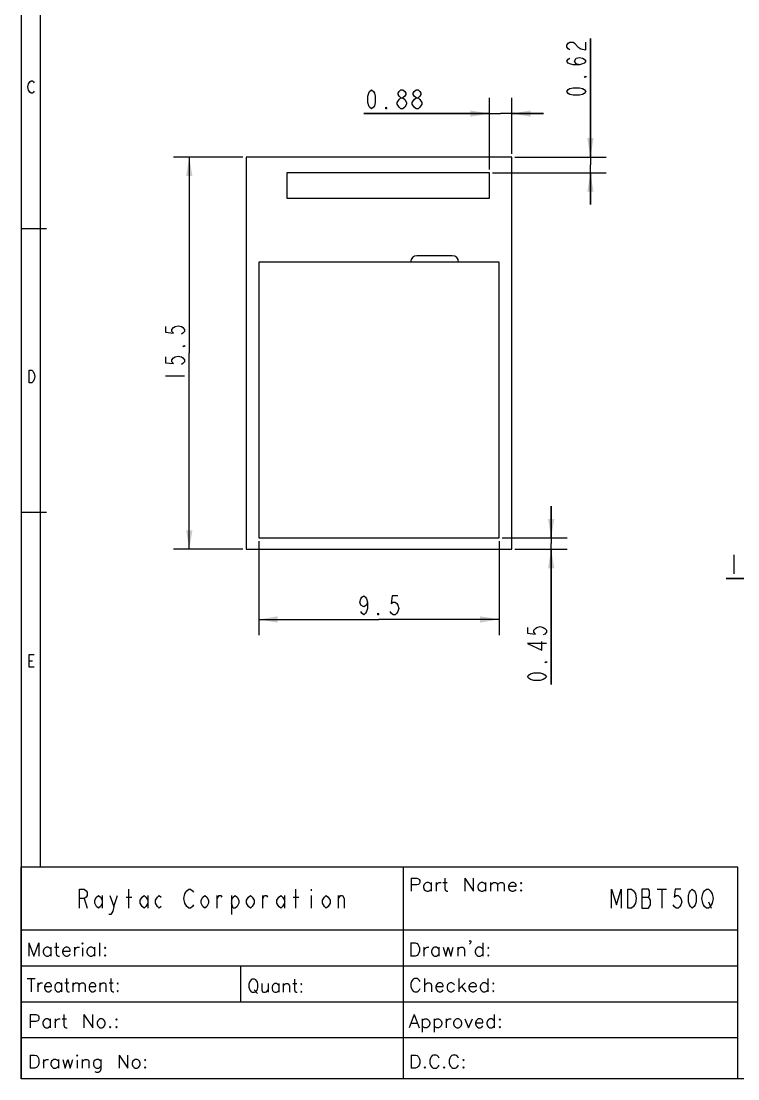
# Model space of a CAD drawing. Extents: x 0 to 189, y 4 to 276.
# Drawn here: x 0 to 113.3, y 3.7 to 170.9 of the extents above; entities that cross this region are included whole.
import ezdxf

# ---------------------------------------------------------------- set-up
doc = ezdxf.new("R2010")
doc.units = 0
doc.header["$LTSCALE"] = 19.36
doc.layers.get('0').update_dxf_attribs({"linetype": 'CONTINUOUS'})

# ---------------------------------------------------------------- blocks, each defined once
blk = doc.blocks.new('_ARROW_FILLED')
at = {"color": 0, "linetype": 'ByBlock'}
blk.add_solid([(0, 0), (-1, 0.167), (-1, -0.167)], dxfattribs=at)

msp = doc.modelspace()

# ---------------------------------------------------------------- linework, layer by layer
at = {"color": 0, "linetype": 'Continuous'}
for p, q in [((0, 275.55), (0, 3.65)), ((2.98, 272.57), (2.98, 37.14)), ((86.23, 167.09), (86.48, 167.39)), ((86.48, 167.39), (86.73, 167.54)), ((86.73, 167.54), (87.23, 167.54)), ((87.23, 167.54), (87.48, 167.39)), ((87.48, 167.39), (87.98, 166.79)), ((89.23, 166.34), (89.23, 167.54)), ((89.98, 149.37), (89.98, 168.14)), ((89.98, 168.14), (89.98, 148.14)), ((86.23, 166.79), (86.23, 167.09)), ((86.48, 166.49), (86.23, 166.79)), ((86.73, 166.34), (86.48, 166.49)), ((87.98, 166.79), (88.48, 166.49)), ((88.48, 166.49), (89.23, 166.34)), ((86.23, 164.54), (86.48, 164.84)), ((86.48, 164.24), (86.23, 164.54)), ((86.48, 164.84), (86.73, 164.99)), ((86.73, 164.09), (86.48, 164.24)), ((87.23, 163.94), (86.73, 164.09)), ((88.23, 163.94), (87.23, 163.94)), ((87.48, 164.54), (87.73, 164.99)), ((87.73, 164.09), (87.48, 164.54)), ((87.73, 164.99), (88.23, 165.14)), ((88.23, 163.94), (87.73, 164.09)), ((88.23, 165.14), (88.73, 164.99)), ((88.73, 164.09), (88.23, 163.94)), ((88.73, 164.99), (88.98, 164.84)), ((88.98, 164.24), (88.73, 164.09)), ((88.98, 164.84), (89.23, 164.54)), ((89.23, 164.54), (88.98, 164.24)), ((1.08, 160.46), (1.18, 160.96)), ((1.18, 160.96), (1.38, 161.29)), ((1.38, 161.29), (1.58, 161.45)), ((1.58, 161.45), (1.77, 161.45)), ((1.77, 161.45), (1.97, 161.29)), ((1.97, 161.29), (2.07, 161.12)), ((88.98, 161.99), (89.23, 162.14)), ((89.23, 161.99), (88.98, 161.99)), ((89.23, 162.14), (89.23, 161.99)), ((1.18, 159.97), (1.08, 160.46)), ((1.38, 159.64), (1.18, 159.97)), ((1.58, 159.47), (1.38, 159.64)), ((1.77, 159.47), (1.58, 159.47)), ((1.97, 159.64), (1.77, 159.47)), ((2.07, 159.8), (1.97, 159.64)), ((54.78, 159), (54.93, 159.5)), ((54.78, 158), (54.78, 159)), ((54.93, 159.5), (55.08, 159.75)), ((55.08, 159.75), (55.38, 160)), ((55.38, 160), (55.68, 159.75)), ((55.68, 159.75), (55.83, 159.5)), ((55.83, 159.5), (55.98, 159)), ((55.98, 159), (55.98, 158)), ((59.58, 159.5), (59.73, 159.75)), ((59.58, 159.25), (59.58, 159.5)), ((59.73, 159), (59.58, 159.25)), ((59.73, 159.75), (60.03, 160)), ((60.03, 158.75), (59.73, 159)), ((60.03, 160), (60.33, 160)), ((60.33, 160), (60.63, 159.75)), ((60.63, 159), (60.33, 158.75)), ((60.63, 159.75), (60.78, 159.5)), ((60.78, 159.25), (60.63, 159)), ((60.78, 159.5), (60.78, 159.25)), ((61.98, 159.5), (62.13, 159.75)), ((61.98, 159.25), (61.98, 159.5)), ((62.13, 159), (61.98, 159.25)), ((62.13, 159.75), (62.43, 160)), ((62.43, 158.75), (62.13, 159)), ((62.43, 160), (62.73, 160)), ((62.73, 160), (63.03, 159.75)), ((63.03, 159), (62.73, 158.75)), ((63.03, 159.75), (63.18, 159.5)), ((63.18, 159.25), (63.03, 159)), ((63.18, 159.5), (63.18, 159.25)), ((86.23, 159.74), (86.48, 160.04)), ((86.48, 159.44), (86.23, 159.74)), ((86.48, 160.04), (86.73, 160.19)), ((86.73, 159.29), (86.48, 159.44)), ((86.73, 160.19), (87.23, 160.34)), ((87.23, 159.14), (86.73, 159.29)), ((87.23, 160.34), (88.23, 160.34)), ((88.23, 159.14), (87.23, 159.14)), ((88.23, 160.34), (88.73, 160.19)), ((88.73, 159.29), (88.23, 159.14)), ((88.73, 160.19), (88.98, 160.04)), ((88.98, 159.44), (88.73, 159.29)), ((88.98, 160.04), (89.23, 159.74)), ((89.23, 159.74), (88.98, 159.44)), ((54.93, 157.5), (54.78, 158)), ((55.08, 157.25), (54.93, 157.5)), ((55.38, 157), (55.08, 157.25)), ((55.68, 157.25), (55.38, 157)), ((55.83, 157.5), (55.68, 157.25)), ((55.98, 158), (55.83, 157.5)), ((57.63, 157), (57.63, 157.25)), ((57.63, 157.25), (57.78, 157)), ((59.43, 158), (59.73, 158.5)), ((59.43, 157.75), (59.43, 158)), ((59.73, 157.25), (59.43, 157.75)), ((59.73, 158.5), (60.03, 158.75)), ((60.03, 157), (59.73, 157.25)), ((60.03, 158.75), (60.33, 158.75)), ((60.33, 158.75), (60.63, 158.5)), ((60.63, 157.25), (60.33, 157)), ((60.63, 158.5), (60.93, 158)), ((60.93, 157.75), (60.63, 157.25)), ((60.93, 158), (60.93, 157.75)), ((61.83, 158), (62.13, 158.5)), ((61.83, 157.75), (61.83, 158)), ((62.13, 157.25), (61.83, 157.75)), ((62.13, 158.5), (62.43, 158.75)), ((62.43, 157), (62.13, 157.25)), ((62.43, 158.75), (62.73, 158.75)), ((62.73, 158.75), (63.03, 158.5)), ((63.03, 157.25), (62.73, 157)), ((63.03, 158.5), (63.33, 158)), ((63.33, 157.75), (63.03, 157.25)), ((63.33, 158), (63.33, 157.75)), ((74.02, 147.4), (74.02, 158.75)), ((77.55, 149.87), (77.55, 158.75)), ((74.02, 156.25), (54.18, 156.25)), ((54.18, 156.25), (75.78, 156.25)), ((57.78, 157), (57.63, 157)), ((60.33, 157), (60.03, 157)), ((62.73, 157), (62.43, 157)), ((82.55, 156.25), (75.78, 156.25)), ((77.55, 156.25), (82.55, 156.25)), ((35.05, 149.37), (24.07, 149.37)), ((26.57, 149.37), (26.57, 118.37)), ((35.55, 149.37), (35.55, 87.37)), ((77.55, 149.37), (35.55, 149.37)), ((77.55, 87.37), (77.55, 149.37)), ((78.05, 149.37), (92.48, 149.37)), ((89.98, 141.9), (89.98, 148.14)), ((42.02, 146.9), (42.02, 142.9)), ((74.02, 146.9), (42.02, 146.9)), ((74.02, 142.9), (74.02, 146.9)), ((74.52, 146.9), (92.48, 146.9)), ((89.98, 146.9), (89.98, 141.9)), ((42.02, 142.9), (74.02, 142.9)), ((3.98, 138.01), (0, 138.01)), ((68.15, 133.77), (62.55, 133.77)), ((37.55, 132.77), (37.55, 89.17)), ((75.55, 132.77), (37.55, 132.77)), ((75.55, 89.17), (75.55, 132.77)), ((22.82, 122.57), (22.82, 121.67)), ((23.82, 122.12), (24.07, 122.42)), ((23.82, 121.82), (23.82, 122.12)), ((24.07, 122.42), (24.32, 122.57)), ((24.32, 122.57), (24.82, 122.72)), ((24.82, 122.72), (25.32, 122.57)), ((25.32, 122.57), (25.57, 122.42)), ((25.57, 122.42), (25.82, 122.12)), ((25.82, 122.12), (25.82, 121.82)), ((22.82, 121.67), (24.07, 121.52)), ((24.07, 121.52), (23.82, 121.82)), ((25.57, 121.52), (25.32, 121.37)), ((25.82, 121.82), (25.57, 121.52)), ((25.57, 119.42), (25.82, 119.57)), ((25.82, 119.42), (25.57, 119.42)), ((25.82, 119.57), (25.82, 119.42)), ((22.82, 117.77), (22.82, 116.87)), ((23.82, 117.32), (24.07, 117.62)), ((23.82, 117.02), (23.82, 117.32)), ((24.07, 117.62), (24.32, 117.77)), ((24.32, 117.77), (24.82, 117.92)), ((24.82, 117.92), (25.32, 117.77)), ((25.32, 117.77), (25.57, 117.62)), ((25.57, 117.62), (25.82, 117.32)), ((25.82, 117.32), (25.82, 117.02)), ((26.57, 87.37), (26.57, 118.37)), ((1.28, 113.7), (1.28, 115.68)), ((1.28, 115.68), (1.67, 115.68)), ((1.67, 115.68), (1.87, 115.51)), ((1.87, 115.51), (2.07, 115.18)), ((22.82, 116.87), (24.07, 116.72)), ((24.07, 116.72), (23.82, 117.02)), ((25.57, 116.72), (25.32, 116.57)), ((25.82, 117.02), (25.57, 116.72)), ((1.87, 113.86), (1.67, 113.7)), ((2.07, 114.19), (1.87, 113.86)), ((2.07, 115.18), (2.17, 114.69)), ((2.17, 114.69), (2.07, 114.19)), ((22.82, 114.77), (25.82, 114.77)), ((1.67, 113.7), (1.28, 113.7)), ((83.78, 89.17), (83.78, 94.17)), ((83.78, 94.17), (83.78, 88.27)), ((3.98, 93.16), (0, 93.16)), ((37.55, 89.17), (75.55, 89.17)), ((37.55, 88.67), (37.55, 73.78)), ((75.55, 88.67), (75.55, 73.78)), ((76.05, 89.17), (86.28, 89.17)), ((35.05, 87.37), (24.07, 87.37)), ((35.55, 87.37), (77.55, 87.37)), ((78.05, 87.37), (86.28, 87.37)), ((83.78, 66.02), (83.78, 88.27)), ((83.78, 87.37), (83.78, 66.02)), ((112.66, 86.51), (112.66, 83.51)), ((126.11, 82.76), (111.46, 82.76)), ((111.46, 82.76), (128.51, 82.76)), ((53.55, 79.03), (53.7, 79.53)), ((53.7, 78.53), (53.55, 79.03)), ((53.7, 79.53), (53.85, 79.78)), ((53.85, 79.78), (54.15, 80.03)), ((54.15, 80.03), (54.45, 79.78)), ((54.45, 79.78), (54.6, 79.53)), ((54.6, 79.53), (54.75, 79.03)), ((54.75, 79.03), (54.6, 78.53)), ((54.75, 79.03), (54.75, 78.03)), ((58.65, 80.03), (58.5, 78.78)), ((58.5, 78.78), (58.8, 79.03)), ((59.55, 80.03), (58.65, 80.03)), ((58.8, 79.03), (59.1, 79.03)), ((59.1, 79.03), (59.4, 78.78)), ((59.4, 78.78), (59.55, 78.53)), ((54.15, 78.28), (53.7, 78.53)), ((53.85, 77.28), (53.7, 77.53)), ((54.15, 77.03), (53.85, 77.28)), ((54.6, 78.53), (54.15, 78.28)), ((54.45, 77.28), (54.15, 77.03)), ((54.6, 77.53), (54.45, 77.28)), ((54.75, 78.03), (54.6, 77.53)), ((56.4, 77.03), (56.4, 77.28)), ((56.4, 77.28), (56.55, 77.03)), ((56.55, 77.03), (56.4, 77.03)), ((58.5, 77.28), (58.35, 77.53)), ((58.8, 77.03), (58.5, 77.28)), ((59.1, 77.03), (58.8, 77.03)), ((59.4, 77.28), (59.1, 77.03)), ((59.55, 77.53), (59.4, 77.28)), ((59.55, 78.53), (59.7, 78.03)), ((59.7, 78.03), (59.55, 77.53)), ((37.55, 76.28), (56.55, 76.28)), ((75.55, 76.28), (56.55, 76.28)), ((80.03, 75.02), (80.03, 74.12)), ((80.03, 74.12), (81.28, 73.97)), ((81.03, 74.57), (81.28, 74.87)), ((81.03, 74.27), (81.03, 74.57)), ((81.28, 73.97), (81.03, 74.27)), ((81.28, 74.87), (81.53, 75.02)), ((81.53, 75.02), (82.03, 75.17)), ((82.03, 75.17), (82.53, 75.02)), ((82.53, 75.02), (82.78, 74.87)), ((82.78, 73.97), (82.53, 73.82)), ((82.78, 74.87), (83.03, 74.57)), ((83.03, 74.27), (82.78, 73.97)), ((83.03, 74.57), (83.03, 74.27)), ((83.03, 72.47), (80.03, 72.47)), ((80.03, 72.47), (82.28, 71.42)), ((82.28, 71.42), (82.28, 72.77)), ((1.28, 68.75), (1.28, 70.73)), ((1.28, 70.73), (2.07, 70.73)), ((1.28, 69.74), (1.77, 69.74)), ((2.07, 68.75), (1.28, 68.75)), ((82.78, 69.47), (83.03, 69.62)), ((83.03, 69.47), (82.78, 69.47)), ((83.03, 69.62), (83.03, 69.47)), ((80.03, 67.22), (80.28, 67.52)), ((80.28, 66.92), (80.03, 67.22)), ((80.28, 67.52), (80.53, 67.67)), ((80.53, 66.77), (80.28, 66.92)), ((80.53, 67.67), (81.03, 67.82)), ((81.03, 67.82), (82.03, 67.82)), ((82.03, 67.82), (82.53, 67.67)), ((82.53, 67.67), (82.78, 67.52)), ((82.78, 66.92), (82.53, 66.77)), ((82.78, 67.52), (83.03, 67.22)), ((83.03, 67.22), (82.78, 66.92)), ((81.03, 66.62), (80.53, 66.77)), ((82.03, 66.62), (81.03, 66.62)), ((82.53, 66.77), (82.03, 66.62)), ((113.28, 37.13), (0, 37.13)), ((0, 3.65), (0, 37.13)), ((60.46, 3.65), (60.46, 37.13)), ((113.28, 3.65), (113.28, 37.13)), ((61.63, 35.39), (62.52, 35.39)), ((61.63, 35.39), (61.63, 33.31)), ((62.52, 35.39), (62.82, 35.29)), ((62.82, 35.29), (62.92, 35.19)), ((62.92, 35.19), (63.02, 34.99)), ((66.97, 35.39), (66.97, 33.71)), ((70.13, 35.39), (71.51, 33.31)), ((70.13, 35.39), (70.13, 33.31)), ((71.51, 33.31), (71.51, 35.39)), ((9.23, 30.65), (9.23, 33.65)), ((9.23, 33.65), (9.98, 33.65)), ((9.98, 33.65), (10.28, 33.4)), ((17.03, 30.65), (17.03, 33.65)), ((26.18, 33.4), (26.48, 33.65)), ((26.48, 33.65), (26.78, 33.65)), ((26.78, 33.65), (27.08, 33.4)), ((43.43, 30.65), (43.43, 33.65)), ((45.83, 33.65), (45.83, 33.4)), ((62.52, 34.3), (61.63, 34.3)), ((62.82, 34.4), (62.52, 34.3)), ((62.92, 34.5), (62.82, 34.4)), ((63.02, 34.69), (62.92, 34.5)), ((63.02, 34.99), (63.02, 34.69)), ((63.71, 34.4), (63.61, 34.1)), ((63.61, 34.1), (63.61, 33.9)), ((63.61, 33.9), (63.71, 33.61)), ((63.91, 34.6), (63.71, 34.4)), ((63.71, 33.61), (63.91, 33.41)), ((64.1, 34.69), (63.91, 34.6)), ((64.4, 34.69), (64.1, 34.69)), ((64.6, 34.6), (64.4, 34.69)), ((64.8, 34.4), (64.6, 34.6)), ((64.6, 33.41), (64.8, 33.61)), ((64.8, 34.69), (64.8, 33.31)), ((65.59, 34.69), (65.59, 33.31)), ((65.59, 34.1), (65.68, 34.4)), ((65.68, 34.4), (65.88, 34.6)), ((65.88, 34.6), (66.08, 34.69)), ((66.08, 34.69), (66.37, 34.69)), ((66.67, 34.69), (67.36, 34.69)), ((66.97, 33.71), (67.07, 33.41)), ((72.31, 34.4), (72.21, 34.1)), ((72.21, 34.1), (72.21, 33.9)), ((72.21, 33.9), (72.31, 33.61)), ((72.5, 34.6), (72.31, 34.4)), ((72.31, 33.61), (72.5, 33.41)), ((72.7, 34.69), (72.5, 34.6)), ((73, 34.69), (72.7, 34.69)), ((73.2, 34.6), (73, 34.69)), ((73.39, 34.4), (73.2, 34.6)), ((73.2, 33.41), (73.39, 33.61)), ((73.39, 34.69), (73.39, 33.31)), ((74.18, 34.69), (74.18, 33.31)), ((74.18, 34.3), (74.48, 34.6)), ((74.48, 34.6), (74.68, 34.69)), ((74.68, 34.69), (74.97, 34.69)), ((74.97, 34.69), (75.17, 34.6)), ((75.17, 34.6), (75.27, 34.3)), ((75.27, 34.3), (75.57, 34.6)), ((75.27, 34.3), (75.27, 33.31)), ((75.57, 34.6), (75.76, 34.69)), ((75.76, 34.69), (76.06, 34.69)), ((76.06, 34.69), (76.26, 34.6)), ((76.26, 34.6), (76.36, 34.3)), ((76.36, 34.3), (76.36, 33.31)), ((77.15, 34.4), (77.05, 34.1)), ((77.05, 34.1), (78.23, 34.1)), ((77.05, 34.1), (77.05, 33.9)), ((77.05, 33.9), (77.15, 33.61)), ((77.35, 34.6), (77.15, 34.4)), ((77.15, 33.61), (77.35, 33.41)), ((77.54, 34.69), (77.35, 34.6)), ((77.84, 34.69), (77.54, 34.69)), ((78.04, 34.6), (77.84, 34.69)), ((78.14, 34.5), (78.04, 34.6)), ((78.04, 33.41), (78.23, 33.61)), ((78.23, 34.3), (78.14, 34.5)), ((78.23, 34.1), (78.23, 34.3)), ((79.02, 34.69), (78.93, 34.6)), ((78.93, 34.6), (79.02, 34.5)), ((79.02, 33.51), (78.93, 33.41)), ((79.12, 34.6), (79.02, 34.69)), ((79.02, 34.5), (79.12, 34.6)), ((79.12, 33.41), (79.02, 33.51)), ((93.33, 30.65), (93.33, 33.65)), ((93.33, 33.65), (94.08, 31.15)), ((94.08, 31.15), (94.83, 33.65)), ((94.83, 33.65), (94.83, 30.65)), ((95.88, 33.65), (96.48, 33.65)), ((95.88, 30.65), (95.88, 33.65)), ((96.48, 33.65), (96.78, 33.4)), ((98.13, 33.65), (98.13, 30.65)), ((99.18, 33.65), (98.13, 33.65)), ((99.33, 33.4), (99.18, 33.65)), ((100.53, 33.65), (102.03, 33.65)), ((101.28, 33.65), (101.28, 30.65)), ((103.38, 33.65), (103.23, 32.4)), ((104.28, 33.65), (103.38, 33.65)), ((105.78, 33.4), (106.08, 33.65)), ((106.08, 33.65), (106.38, 33.4)), ((108.03, 33.4), (108.33, 33.65)), ((108.33, 33.65), (108.63, 33.65)), ((108.63, 33.65), (108.93, 33.4)), ((9.98, 32.15), (9.23, 32.15)), ((10.28, 32.4), (9.98, 32.15)), ((9.98, 32.15), (10.43, 30.65)), ((10.28, 33.4), (10.43, 33.15)), ((10.43, 32.65), (10.28, 32.4)), ((10.43, 33.15), (10.43, 32.65)), ((11.63, 31.9), (11.93, 32.4)), ((11.63, 31.4), (11.63, 31.9)), ((11.93, 32.4), (12.23, 32.65)), ((12.23, 32.65), (12.53, 32.4)), ((12.53, 32.4), (12.83, 31.9)), ((12.83, 32.65), (12.83, 30.65)), ((14.03, 32.65), (14.63, 30.9)), ((14.63, 30.9), (15.23, 32.65)), ((16.58, 32.4), (17.48, 32.4)), ((18.83, 31.9), (19.13, 32.4)), ((18.83, 31.4), (18.83, 31.9)), ((19.13, 32.4), (19.43, 32.65)), ((19.43, 32.65), (19.73, 32.4)), ((19.73, 32.4), (20.03, 31.9)), ((20.03, 32.65), (20.03, 30.65)), ((21.23, 31.9), (21.53, 32.4)), ((21.23, 31.4), (21.23, 31.9)), ((21.53, 32.4), (21.83, 32.65)), ((21.83, 32.65), (22.13, 32.4)), ((25.73, 32.15), (25.88, 32.9)), ((25.88, 31.4), (25.73, 32.15)), ((25.88, 32.9), (26.03, 33.15)), ((26.03, 33.15), (26.18, 33.4)), ((27.08, 33.4), (27.23, 33.15)), ((28.43, 31.9), (28.73, 32.4)), ((28.43, 31.4), (28.43, 31.9)), ((28.73, 32.4), (29.03, 32.65)), ((29.03, 32.65), (29.33, 32.4)), ((29.33, 32.4), (29.63, 31.9)), ((29.63, 31.9), (29.63, 31.4)), ((30.98, 30.65), (30.98, 32.65)), ((30.98, 32.15), (31.28, 32.65)), ((31.28, 32.65), (31.58, 32.65)), ((31.58, 32.65), (31.73, 32.4)), ((33.23, 32.65), (33.23, 29.65)), ((33.23, 31.9), (33.53, 32.4)), ((33.53, 32.4), (33.83, 32.65)), ((33.83, 32.65), (34.13, 32.4)), ((34.13, 32.4), (34.43, 31.9)), ((34.43, 31.9), (34.43, 31.4)), ((35.63, 31.9), (35.93, 32.4)), ((35.63, 31.4), (35.63, 31.9)), ((35.93, 32.4), (36.23, 32.65)), ((36.23, 32.65), (36.53, 32.4)), ((36.53, 32.4), (36.83, 31.9)), ((36.83, 31.9), (36.83, 31.4)), ((38.18, 30.65), (38.18, 32.65)), ((38.18, 32.15), (38.48, 32.65)), ((38.48, 32.65), (38.78, 32.65)), ((38.78, 32.65), (38.93, 32.4)), ((40.43, 31.9), (40.73, 32.4)), ((40.43, 31.4), (40.43, 31.9)), ((40.73, 32.4), (41.03, 32.65)), ((41.03, 32.65), (41.33, 32.4)), ((41.33, 32.4), (41.63, 31.9)), ((41.63, 32.65), (41.63, 30.65)), ((42.98, 32.4), (43.88, 32.4)), ((45.83, 32.65), (45.83, 30.65)), ((47.63, 31.9), (47.93, 32.4)), ((47.63, 31.4), (47.63, 31.9)), ((47.93, 32.4), (48.23, 32.65)), ((48.23, 32.65), (48.53, 32.4)), ((48.53, 32.4), (48.83, 31.9)), ((48.83, 31.9), (48.83, 31.4)), ((50.18, 30.65), (50.18, 32.65)), ((50.18, 32.15), (50.48, 32.65)), ((50.48, 32.65), (50.78, 32.65)), ((50.78, 32.65), (51.08, 32.15)), ((51.08, 32.15), (51.08, 30.65)), ((63.91, 33.41), (64.1, 33.31)), ((64.1, 33.31), (64.4, 33.31)), ((64.4, 33.31), (64.6, 33.41)), ((67.07, 33.41), (67.27, 33.31)), ((67.27, 33.31), (67.46, 33.31)), ((72.5, 33.41), (72.7, 33.31)), ((72.7, 33.31), (73, 33.31)), ((73, 33.31), (73.2, 33.41)), ((77.35, 33.41), (77.54, 33.31)), ((77.54, 33.31), (77.84, 33.31)), ((77.84, 33.31), (78.04, 33.41)), ((78.93, 33.41), (79.02, 33.31)), ((79.02, 33.31), (79.12, 33.41)), ((96.78, 33.4), (96.93, 33.15)), ((96.93, 33.15), (97.08, 32.9)), ((97.08, 32.9), (97.23, 32.15)), ((97.23, 32.15), (97.08, 31.4)), ((98.13, 32.4), (99.18, 32.4)), ((99.18, 32.4), (99.33, 32.65)), ((99.33, 32.15), (99.18, 32.4)), ((99.33, 32.65), (99.33, 33.4)), ((99.48, 31.9), (99.33, 32.15)), ((99.48, 31.15), (99.48, 31.9)), ((103.23, 32.4), (103.53, 32.65)), ((103.53, 32.65), (103.83, 32.65)), ((103.83, 32.65), (104.13, 32.4)), ((104.13, 32.4), (104.28, 32.15)), ((104.28, 32.15), (104.43, 31.65)), ((105.48, 32.65), (105.63, 33.15)), ((105.48, 31.65), (105.48, 32.65)), ((105.63, 33.15), (105.78, 33.4)), ((106.38, 33.4), (106.53, 33.15)), ((106.53, 33.15), (106.68, 32.65)), ((106.68, 32.65), (106.68, 31.65)), ((107.58, 32.15), (107.73, 32.9)), ((107.73, 31.4), (107.58, 32.15)), ((107.73, 32.9), (107.88, 33.15)), ((107.88, 33.15), (108.03, 33.4)), ((108.93, 33.4), (109.08, 33.15)), ((109.08, 33.15), (109.23, 32.9)), ((109.23, 32.9), (109.38, 32.15)), ((109.38, 32.15), (109.23, 31.4)), ((11.93, 30.9), (11.63, 31.4)), ((12.23, 30.65), (11.93, 30.9)), ((12.53, 30.9), (12.23, 30.65)), ((12.83, 31.4), (12.53, 30.9)), ((14.48, 30.15), (14.18, 29.65)), ((14.63, 30.9), (14.48, 30.15)), ((19.13, 30.9), (18.83, 31.4)), ((19.43, 30.65), (19.13, 30.9)), ((19.73, 30.9), (19.43, 30.65)), ((20.03, 31.4), (19.73, 30.9)), ((21.53, 30.9), (21.23, 31.4)), ((21.83, 30.65), (21.53, 30.9)), ((22.13, 30.9), (21.83, 30.65)), ((26.03, 31.15), (25.88, 31.4)), ((26.18, 30.9), (26.03, 31.15)), ((26.48, 30.65), (26.18, 30.9)), ((26.78, 30.65), (26.48, 30.65)), ((27.08, 30.9), (26.78, 30.65)), ((27.23, 31.15), (27.08, 30.9)), ((28.73, 30.9), (28.43, 31.4)), ((29.03, 30.65), (28.73, 30.9)), ((29.33, 30.9), (29.03, 30.65)), ((29.63, 31.4), (29.33, 30.9)), ((33.53, 30.65), (33.23, 31.4)), ((33.83, 30.65), (33.53, 30.65)), ((34.13, 30.9), (33.83, 30.65)), ((34.43, 31.4), (34.13, 30.9)), ((35.93, 30.9), (35.63, 31.4)), ((36.23, 30.65), (35.93, 30.9)), ((36.53, 30.9), (36.23, 30.65)), ((36.83, 31.4), (36.53, 30.9)), ((40.73, 30.9), (40.43, 31.4)), ((41.03, 30.65), (40.73, 30.9)), ((41.33, 30.9), (41.03, 30.65)), ((41.63, 31.4), (41.33, 30.9)), ((47.93, 30.9), (47.63, 31.4)), ((48.23, 30.65), (47.93, 30.9)), ((48.53, 30.9), (48.23, 30.65)), ((48.83, 31.4), (48.53, 30.9)), ((96.48, 30.65), (95.88, 30.65)), ((96.78, 30.9), (96.48, 30.65)), ((96.93, 31.15), (96.78, 30.9)), ((97.08, 31.4), (96.93, 31.15)), ((98.13, 30.65), (99.18, 30.65)), ((99.18, 30.65), (99.33, 30.9)), ((99.33, 30.9), (99.48, 31.15)), ((103.23, 30.9), (103.08, 31.15)), ((103.53, 30.65), (103.23, 30.9)), ((103.83, 30.65), (103.53, 30.65)), ((104.13, 30.9), (103.83, 30.65)), ((104.28, 31.15), (104.13, 30.9)), ((104.43, 31.65), (104.28, 31.15)), ((105.63, 31.15), (105.48, 31.65)), ((105.78, 30.9), (105.63, 31.15)), ((106.08, 30.65), (105.78, 30.9)), ((106.38, 30.9), (106.08, 30.65)), ((106.53, 31.15), (106.38, 30.9)), ((106.68, 31.65), (106.53, 31.15)), ((107.88, 31.15), (107.73, 31.4)), ((108.03, 30.9), (107.88, 31.15)), ((108.33, 30.65), (108.03, 30.9)), ((108.63, 30.65), (108.33, 30.65)), ((108.63, 31.65), (109.08, 30.65)), ((108.93, 30.9), (108.63, 30.65)), ((109.08, 31.15), (108.93, 30.9)), ((109.23, 31.4), (109.08, 31.15)), ((14.18, 29.65), (13.88, 29.65)), ((113.28, 27.16), (0, 27.16)), ((1.21, 25.15), (2, 23.07)), ((1.21, 25.15), (1.21, 23.07)), ((2, 23.07), (2.79, 25.15)), ((2.79, 25.15), (2.79, 23.07)), ((5.56, 25.15), (5.56, 23.46)), ((9.71, 25.15), (9.61, 25.05)), ((9.81, 25.05), (9.71, 25.15)), ((12.38, 25.15), (12.38, 23.07)), ((61.58, 25.14), (62.28, 25.14)), ((61.58, 25.14), (61.58, 23.07)), ((62.28, 25.14), (62.57, 25.04)), ((70.87, 25.44), (70.97, 25.54)), ((70.97, 25.34), (70.87, 25.44)), ((70.97, 25.54), (71.07, 25.44)), ((71.07, 25.44), (70.97, 25.34)), ((71.07, 25.24), (70.97, 25.04)), ((71.07, 25.44), (71.07, 25.24)), ((72.95, 25.14), (72.95, 23.07)), ((3.59, 24.15), (3.48, 23.86)), ((3.48, 23.86), (3.48, 23.66)), ((3.48, 23.66), (3.59, 23.37)), ((3.78, 24.35), (3.59, 24.15)), ((3.98, 24.46), (3.78, 24.35)), ((4.28, 24.46), (3.98, 24.46)), ((4.47, 24.35), (4.28, 24.46)), ((4.67, 24.15), (4.47, 24.35)), ((4.67, 24.46), (4.67, 23.07)), ((5.26, 24.46), (5.96, 24.46)), ((5.56, 23.46), (5.66, 23.17)), ((6.65, 24.15), (6.55, 23.86)), ((6.55, 23.86), (7.73, 23.86)), ((6.55, 23.86), (6.55, 23.66)), ((6.55, 23.66), (6.65, 23.37)), ((6.84, 24.35), (6.65, 24.15)), ((7.04, 24.46), (6.84, 24.35)), ((7.34, 24.46), (7.04, 24.46)), ((7.53, 24.35), (7.34, 24.46)), ((7.63, 24.25), (7.53, 24.35)), ((7.73, 24.06), (7.63, 24.25)), ((7.73, 23.86), (7.73, 24.06)), ((8.43, 24.46), (8.43, 23.07)), ((8.43, 23.86), (8.53, 24.15)), ((8.53, 24.15), (8.72, 24.35)), ((8.72, 24.35), (8.92, 24.46)), ((8.92, 24.46), (9.22, 24.46)), ((9.61, 25.05), (9.71, 24.95)), ((9.71, 24.95), (9.81, 25.05)), ((9.71, 24.35), (9.71, 23.07)), ((10.5, 24.15), (10.4, 23.86)), ((10.4, 23.86), (10.4, 23.66)), ((10.4, 23.66), (10.5, 23.37)), ((10.7, 24.35), (10.5, 24.15)), ((10.9, 24.46), (10.7, 24.35)), ((11.19, 24.46), (10.9, 24.46)), ((11.39, 24.35), (11.19, 24.46)), ((11.59, 24.15), (11.39, 24.35)), ((11.59, 24.46), (11.59, 23.07)), ((13.27, 24.46), (13.17, 24.35)), ((13.17, 24.35), (13.27, 24.25)), ((13.37, 24.35), (13.27, 24.46)), ((13.27, 24.25), (13.37, 24.35)), ((62.57, 25.04), (62.77, 24.85)), ((62.77, 24.85), (62.87, 24.65)), ((62.87, 23.56), (62.77, 23.36)), ((62.87, 24.65), (62.97, 24.35)), ((62.97, 23.86), (62.87, 23.56)), ((62.97, 24.35), (62.97, 23.86)), ((63.66, 24.45), (63.66, 23.07)), ((63.66, 23.86), (63.76, 24.15)), ((63.76, 24.15), (63.96, 24.35)), ((63.96, 24.35), (64.15, 24.45)), ((64.15, 24.45), (64.45, 24.45)), ((64.94, 24.15), (64.84, 23.86)), ((64.84, 23.86), (64.84, 23.66)), ((64.84, 23.66), (64.94, 23.36)), ((65.14, 24.35), (64.94, 24.15)), ((65.34, 24.45), (65.14, 24.35)), ((65.64, 24.45), (65.34, 24.45)), ((65.83, 24.35), (65.64, 24.45)), ((66.03, 24.15), (65.83, 24.35)), ((66.03, 24.45), (66.03, 23.07)), ((66.72, 24.45), (67.12, 23.07)), ((67.12, 23.07), (67.51, 24.45)), ((67.51, 24.45), (67.91, 23.07)), ((67.91, 23.07), (68.3, 24.45)), ((69, 24.45), (69, 23.07)), ((69, 24.06), (69.29, 24.35)), ((69.29, 24.35), (69.49, 24.45)), ((69.49, 24.45), (69.79, 24.45)), ((69.79, 24.45), (69.98, 24.35)), ((69.98, 24.35), (70.08, 24.06)), ((70.08, 24.06), (70.08, 23.07)), ((70.97, 25.04), (70.87, 24.94)), ((71.86, 24.15), (71.76, 23.86)), ((71.76, 23.86), (71.76, 23.66)), ((71.76, 23.66), (71.86, 23.36)), ((72.06, 24.35), (71.86, 24.15)), ((72.26, 24.45), (72.06, 24.35)), ((72.55, 24.45), (72.26, 24.45)), ((72.75, 24.35), (72.55, 24.45)), ((72.95, 24.15), (72.75, 24.35)), ((73.84, 24.45), (73.74, 24.35)), ((73.74, 24.35), (73.84, 24.25)), ((73.94, 24.35), (73.84, 24.45)), ((73.84, 24.25), (73.94, 24.35)), ((3.59, 23.37), (3.78, 23.17)), ((3.78, 23.17), (3.98, 23.07)), ((3.98, 23.07), (4.28, 23.07)), ((4.28, 23.07), (4.47, 23.17)), ((4.47, 23.17), (4.67, 23.37)), ((5.66, 23.17), (5.85, 23.07)), ((5.85, 23.07), (6.06, 23.07)), ((6.65, 23.37), (6.84, 23.17)), ((6.84, 23.17), (7.04, 23.07)), ((7.04, 23.07), (7.34, 23.07)), ((7.34, 23.07), (7.53, 23.17)), ((7.53, 23.17), (7.73, 23.37)), ((10.5, 23.37), (10.7, 23.17)), ((10.7, 23.17), (10.9, 23.07)), ((10.9, 23.07), (11.19, 23.07)), ((11.19, 23.07), (11.39, 23.17)), ((11.39, 23.17), (11.59, 23.37)), ((13.27, 23.27), (13.17, 23.17)), ((13.17, 23.17), (13.27, 23.07)), ((13.37, 23.17), (13.27, 23.27)), ((13.27, 23.07), (13.37, 23.17)), ((62.28, 23.07), (61.58, 23.07)), ((62.57, 23.17), (62.28, 23.07)), ((62.77, 23.36), (62.57, 23.17)), ((64.94, 23.36), (65.14, 23.17)), ((65.14, 23.17), (65.34, 23.07)), ((65.34, 23.07), (65.64, 23.07)), ((65.64, 23.07), (65.83, 23.17)), ((65.83, 23.17), (66.03, 23.36)), ((71.86, 23.36), (72.06, 23.17)), ((72.06, 23.17), (72.26, 23.07)), ((72.26, 23.07), (72.55, 23.07)), ((72.55, 23.07), (72.75, 23.17)), ((72.75, 23.17), (72.95, 23.36)), ((73.84, 23.27), (73.74, 23.17)), ((73.74, 23.17), (73.84, 23.07)), ((73.94, 23.17), (73.84, 23.27)), ((73.84, 23.07), (73.94, 23.17)), ((113.28, 21.48), (0, 21.48)), ((34.73, 15.8), (34.73, 21.48)), ((113.28, 21.49), (69.46, 21.49)), ((0.95, 19.51), (2.19, 19.51)), ((1.57, 19.51), (1.57, 17.43)), ((2.64, 18.82), (2.64, 17.43)), ((2.64, 18.23), (2.72, 18.52)), ((2.72, 18.52), (2.91, 18.72)), ((2.91, 18.72), (3.08, 18.82)), ((3.08, 18.82), (3.35, 18.82)), ((3.79, 18.52), (3.71, 18.23)), ((3.97, 18.72), (3.79, 18.52)), ((4.15, 18.82), (3.97, 18.72)), ((4.42, 18.82), (4.15, 18.82)), ((4.59, 18.72), (4.42, 18.82)), ((4.69, 18.62), (4.59, 18.72)), ((4.77, 18.43), (4.69, 18.62)), ((4.77, 18.23), (4.77, 18.43)), ((5.4, 18.52), (5.31, 18.23)), ((5.57, 18.72), (5.4, 18.52)), ((5.75, 18.82), (5.57, 18.72)), ((6.02, 18.82), (5.75, 18.82)), ((6.19, 18.72), (6.02, 18.82)), ((6.37, 18.52), (6.19, 18.72)), ((6.37, 18.82), (6.37, 17.43)), ((6.91, 18.82), (7.53, 18.82)), ((7.18, 19.51), (7.18, 17.83)), ((8.15, 18.82), (8.15, 17.43)), ((8.15, 18.43), (8.42, 18.72)), ((8.42, 18.72), (8.6, 18.82)), ((8.6, 18.82), (8.86, 18.82)), ((8.86, 18.82), (9.04, 18.72)), ((9.04, 18.72), (9.13, 18.43)), ((9.13, 18.43), (9.39, 18.72)), ((9.13, 18.43), (9.13, 17.43)), ((9.39, 18.72), (9.58, 18.82)), ((9.58, 18.82), (9.84, 18.82)), ((9.84, 18.82), (10.02, 18.72)), ((10.02, 18.72), (10.11, 18.43)), ((10.11, 18.43), (10.11, 17.43)), ((10.82, 18.52), (10.73, 18.23)), ((11, 18.72), (10.82, 18.52)), ((11.17, 18.82), (11, 18.72)), ((11.44, 18.82), (11.17, 18.82)), ((11.62, 18.72), (11.44, 18.82)), ((11.71, 18.62), (11.62, 18.72)), ((11.8, 18.43), (11.71, 18.62)), ((11.8, 18.23), (11.8, 18.43)), ((12.42, 18.82), (12.42, 17.43)), ((12.42, 18.43), (12.69, 18.72)), ((12.69, 18.72), (12.86, 18.82)), ((12.86, 18.82), (13.14, 18.82)), ((13.14, 18.82), (13.31, 18.72)), ((13.31, 18.72), (13.4, 18.43)), ((13.4, 18.43), (13.4, 17.43)), ((13.93, 18.82), (14.56, 18.82)), ((14.2, 19.51), (14.2, 17.83)), ((15.27, 18.82), (15.18, 18.72)), ((15.18, 18.72), (15.27, 18.62)), ((15.35, 18.72), (15.27, 18.82)), ((15.27, 18.62), (15.35, 18.72)), ((36.09, 18.92), (36, 18.62)), ((36, 18.62), (36, 18.13)), ((36.18, 19.12), (36.09, 18.92)), ((36.36, 19.31), (36.18, 19.12)), ((36.54, 19.41), (36.36, 19.31)), ((36.89, 19.41), (36.54, 19.41)), ((37.07, 19.31), (36.89, 19.41)), ((37.25, 19.12), (37.07, 19.31)), ((37.34, 18.92), (37.25, 19.12)), ((37.43, 18.62), (37.34, 18.92)), ((37.43, 18.13), (37.43, 18.62)), ((38.05, 18.72), (38.05, 17.73)), ((39.03, 18.72), (39.03, 17.34)), ((39.74, 18.42), (39.65, 18.13)), ((39.92, 18.62), (39.74, 18.42)), ((40.09, 18.72), (39.92, 18.62)), ((40.36, 18.72), (40.09, 18.72)), ((40.54, 18.62), (40.36, 18.72)), ((40.72, 18.42), (40.54, 18.62)), ((40.72, 18.72), (40.72, 17.34)), ((41.43, 18.72), (41.43, 17.34)), ((41.43, 18.32), (41.7, 18.62)), ((41.7, 18.62), (41.88, 18.72)), ((41.88, 18.72), (42.14, 18.72)), ((42.14, 18.72), (42.32, 18.62)), ((42.32, 18.62), (42.41, 18.32)), ((42.94, 18.72), (43.56, 18.72)), ((43.21, 19.41), (43.21, 17.73)), ((44.27, 18.72), (44.19, 18.62)), ((44.19, 18.62), (44.27, 18.52)), ((44.36, 18.62), (44.27, 18.72)), ((44.27, 18.52), (44.36, 18.62)), ((61.68, 19.02), (61.58, 18.72)), ((61.58, 18.72), (61.58, 18.23)), ((61.78, 19.22), (61.68, 19.02)), ((61.98, 19.41), (61.78, 19.22)), ((62.18, 19.51), (61.98, 19.41)), ((62.57, 19.51), (62.18, 19.51)), ((62.77, 19.41), (62.57, 19.51)), ((62.97, 19.22), (62.77, 19.41)), ((63.07, 19.02), (62.97, 19.22)), ((63.76, 19.51), (63.76, 17.43)), ((63.76, 18.42), (64.05, 18.72)), ((64.05, 18.72), (64.25, 18.82)), ((64.25, 18.82), (64.55, 18.82)), ((64.55, 18.82), (64.74, 18.72)), ((64.74, 18.72), (64.84, 18.42)), ((64.84, 18.42), (64.84, 17.43)), ((65.64, 18.52), (65.54, 18.23)), ((65.83, 18.72), (65.64, 18.52)), ((66.03, 18.82), (65.83, 18.72)), ((66.33, 18.82), (66.03, 18.82)), ((66.53, 18.72), (66.33, 18.82)), ((66.62, 18.62), (66.53, 18.72)), ((66.72, 18.42), (66.62, 18.62)), ((66.72, 18.23), (66.72, 18.42)), ((67.41, 18.52), (67.32, 18.23)), ((67.61, 18.72), (67.41, 18.52)), ((67.81, 18.82), (67.61, 18.72)), ((68.1, 18.82), (67.81, 18.82)), ((68.3, 18.72), (68.1, 18.82)), ((68.5, 18.52), (68.3, 18.72)), ((69.19, 19.51), (69.19, 17.43)), ((70.18, 18.82), (69.19, 17.83)), ((70.87, 18.52), (70.78, 18.23)), ((71.07, 18.72), (70.87, 18.52)), ((71.27, 18.82), (71.07, 18.72)), ((71.56, 18.82), (71.27, 18.82)), ((71.76, 18.72), (71.56, 18.82)), ((71.86, 18.62), (71.76, 18.72)), ((71.96, 18.42), (71.86, 18.62)), ((71.96, 18.23), (71.96, 18.42)), ((72.65, 18.52), (72.55, 18.23)), ((72.85, 18.72), (72.65, 18.52)), ((73.05, 18.82), (72.85, 18.72)), ((73.34, 18.82), (73.05, 18.82)), ((73.54, 18.72), (73.34, 18.82)), ((73.74, 18.52), (73.54, 18.72)), ((73.74, 19.51), (73.74, 17.43)), ((74.63, 18.82), (74.53, 18.72)), ((74.53, 18.72), (74.63, 18.62)), ((74.73, 18.72), (74.63, 18.82)), ((74.63, 18.62), (74.73, 18.72)), ((3.71, 18.23), (4.77, 18.23)), ((3.71, 18.23), (3.71, 18.03)), ((3.71, 18.03), (3.79, 17.73)), ((3.79, 17.73), (3.97, 17.53)), ((3.97, 17.53), (4.15, 17.43)), ((4.15, 17.43), (4.42, 17.43)), ((4.42, 17.43), (4.59, 17.53)), ((4.59, 17.53), (4.77, 17.73)), ((5.31, 18.23), (5.31, 18.03)), ((5.31, 18.03), (5.4, 17.73)), ((5.4, 17.73), (5.57, 17.53)), ((5.57, 17.53), (5.75, 17.43)), ((5.75, 17.43), (6.02, 17.43)), ((6.02, 17.43), (6.19, 17.53)), ((6.19, 17.53), (6.37, 17.73)), ((7.18, 17.83), (7.26, 17.53)), ((7.26, 17.53), (7.44, 17.43)), ((7.44, 17.43), (7.62, 17.43)), ((10.73, 18.23), (11.8, 18.23)), ((10.73, 18.23), (10.73, 18.03)), ((10.73, 18.03), (10.82, 17.73)), ((10.82, 17.73), (11, 17.53)), ((11, 17.53), (11.17, 17.43)), ((11.17, 17.43), (11.44, 17.43)), ((11.44, 17.43), (11.62, 17.53)), ((11.62, 17.53), (11.8, 17.73)), ((14.2, 17.83), (14.29, 17.53)), ((14.29, 17.53), (14.47, 17.43)), ((14.47, 17.43), (14.64, 17.43)), ((15.27, 17.63), (15.18, 17.53)), ((15.18, 17.53), (15.27, 17.43)), ((15.35, 17.53), (15.27, 17.63)), ((15.27, 17.43), (15.35, 17.53)), ((36, 18.13), (36.09, 17.83)), ((36.09, 17.83), (36.18, 17.63)), ((36.18, 17.63), (36.36, 17.43)), ((36.36, 17.43), (36.54, 17.34)), ((36.54, 17.34), (36.89, 17.34)), ((36.81, 17.73), (37.34, 17.14)), ((36.89, 17.34), (37.07, 17.43)), ((37.07, 17.43), (37.25, 17.63)), ((37.25, 17.63), (37.34, 17.83)), ((37.34, 17.83), (37.43, 18.13)), ((38.05, 17.73), (38.14, 17.43)), ((38.14, 17.43), (38.32, 17.34)), ((38.32, 17.34), (38.58, 17.34)), ((38.58, 17.34), (38.76, 17.43)), ((38.76, 17.43), (39.03, 17.73)), ((39.65, 18.13), (39.65, 17.93)), ((39.65, 17.93), (39.74, 17.63)), ((39.74, 17.63), (39.92, 17.43)), ((39.92, 17.43), (40.09, 17.34)), ((40.09, 17.34), (40.36, 17.34)), ((40.36, 17.34), (40.54, 17.43)), ((40.54, 17.43), (40.72, 17.63)), ((42.41, 18.32), (42.41, 17.34)), ((43.21, 17.73), (43.3, 17.43)), ((43.3, 17.43), (43.48, 17.34)), ((43.48, 17.34), (43.65, 17.34)), ((44.27, 17.53), (44.19, 17.43)), ((44.19, 17.43), (44.27, 17.34)), ((44.36, 17.43), (44.27, 17.53)), ((44.27, 17.34), (44.36, 17.43)), ((61.58, 18.23), (61.68, 17.93)), ((61.68, 17.93), (61.78, 17.73)), ((61.78, 17.73), (61.98, 17.53)), ((61.98, 17.53), (62.18, 17.43)), ((62.18, 17.43), (62.57, 17.43)), ((62.57, 17.43), (62.77, 17.53)), ((62.77, 17.53), (62.97, 17.73)), ((62.97, 17.73), (63.07, 17.93)), ((65.54, 18.23), (66.72, 18.23)), ((65.54, 18.23), (65.54, 18.03)), ((65.54, 18.03), (65.64, 17.73)), ((65.64, 17.73), (65.83, 17.53)), ((65.83, 17.53), (66.03, 17.43)), ((66.03, 17.43), (66.33, 17.43)), ((66.33, 17.43), (66.53, 17.53)), ((66.53, 17.53), (66.72, 17.73)), ((67.32, 18.23), (67.32, 18.03)), ((67.32, 18.03), (67.41, 17.73)), ((67.41, 17.73), (67.61, 17.53)), ((67.61, 17.53), (67.81, 17.43)), ((67.81, 17.43), (68.1, 17.43)), ((68.1, 17.43), (68.3, 17.53)), ((68.3, 17.53), (68.5, 17.73)), ((69.59, 18.23), (70.28, 17.43)), ((70.78, 18.23), (71.96, 18.23)), ((70.78, 18.23), (70.78, 18.03)), ((70.78, 18.03), (70.87, 17.73)), ((70.87, 17.73), (71.07, 17.53)), ((71.07, 17.53), (71.27, 17.43)), ((71.27, 17.43), (71.56, 17.43)), ((71.56, 17.43), (71.76, 17.53)), ((71.76, 17.53), (71.96, 17.73)), ((72.55, 18.23), (72.55, 18.03)), ((72.55, 18.03), (72.65, 17.73)), ((72.65, 17.73), (72.85, 17.53)), ((72.85, 17.53), (73.05, 17.43)), ((73.05, 17.43), (73.34, 17.43)), ((73.34, 17.43), (73.54, 17.53)), ((73.54, 17.53), (73.74, 17.73)), ((74.63, 17.63), (74.53, 17.53)), ((74.53, 17.53), (74.63, 17.43)), ((74.73, 17.53), (74.63, 17.63)), ((74.63, 17.43), (74.73, 17.53)), ((113.28, 15.8), (0, 15.8)), ((1.44, 13.82), (2.32, 13.82)), ((1.44, 13.82), (1.44, 11.74)), ((2.32, 13.82), (2.62, 13.72)), ((2.62, 13.72), (2.72, 13.62)), ((2.72, 13.62), (2.82, 13.43)), ((2.82, 13.43), (2.82, 13.13)), ((6.77, 13.82), (6.77, 12.14)), ((9.93, 13.82), (11.31, 11.74)), ((9.93, 13.82), (9.93, 11.74)), ((11.31, 11.74), (11.31, 13.82)), ((62.13, 13.82), (61.34, 11.74)), ((62.13, 13.82), (62.92, 11.74)), ((74.77, 13.82), (74.77, 11.74)), ((2.32, 12.73), (1.44, 12.73)), ((2.62, 12.83), (2.32, 12.73)), ((2.72, 12.93), (2.62, 12.83)), ((2.82, 13.13), (2.72, 12.93)), ((3.51, 12.83), (3.41, 12.54)), ((3.41, 12.54), (3.41, 12.34)), ((3.41, 12.34), (3.51, 12.04)), ((3.71, 13.03), (3.51, 12.83)), ((3.51, 12.04), (3.71, 11.84)), ((3.91, 13.13), (3.71, 13.03)), ((3.71, 11.84), (3.91, 11.74)), ((4.2, 13.13), (3.91, 13.13)), ((3.91, 11.74), (4.2, 11.74)), ((4.4, 13.03), (4.2, 13.13)), ((4.2, 11.74), (4.4, 11.84)), ((4.6, 12.83), (4.4, 13.03)), ((4.4, 11.84), (4.6, 12.04)), ((4.6, 13.13), (4.6, 11.74)), ((5.38, 13.13), (5.38, 11.74)), ((5.38, 12.54), (5.48, 12.83)), ((5.48, 12.83), (5.68, 13.03)), ((5.68, 13.03), (5.88, 13.13)), ((5.88, 13.13), (6.18, 13.13)), ((6.47, 13.13), (7.16, 13.13)), ((6.77, 12.14), (6.87, 11.84)), ((6.87, 11.84), (7.07, 11.74)), ((7.07, 11.74), (7.26, 11.74)), ((12.1, 12.83), (12.01, 12.54)), ((12.01, 12.54), (12.01, 12.34)), ((12.01, 12.34), (12.1, 12.04)), ((12.31, 13.03), (12.1, 12.83)), ((12.1, 12.04), (12.31, 11.84)), ((12.5, 13.13), (12.31, 13.03)), ((12.31, 11.84), (12.5, 11.74)), ((12.8, 13.13), (12.5, 13.13)), ((12.5, 11.74), (12.8, 11.74)), ((13, 13.03), (12.8, 13.13)), ((12.8, 11.74), (13, 11.84)), ((13.19, 12.83), (13, 13.03)), ((13, 11.84), (13.19, 12.04)), ((13.29, 12.54), (13.19, 12.83)), ((13.19, 12.04), (13.29, 12.34)), ((13.29, 12.34), (13.29, 12.54)), ((14.08, 11.94), (13.98, 11.84)), ((13.98, 11.84), (14.08, 11.74)), ((14.18, 11.84), (14.08, 11.94)), ((14.08, 11.74), (14.18, 11.84)), ((15.07, 13.13), (14.97, 13.03)), ((14.97, 13.03), (15.07, 12.93)), ((15.07, 11.94), (14.97, 11.84)), ((14.97, 11.84), (15.07, 11.74)), ((15.17, 13.03), (15.07, 13.13)), ((15.07, 12.93), (15.17, 13.03)), ((15.17, 11.84), (15.07, 11.94)), ((15.07, 11.74), (15.17, 11.84)), ((61.63, 12.43), (62.62, 12.43)), ((63.41, 13.13), (63.41, 11.05)), ((63.41, 12.83), (63.61, 13.03)), ((63.61, 11.84), (63.41, 12.04)), ((63.61, 13.03), (63.81, 13.13)), ((63.81, 11.74), (63.61, 11.84)), ((63.81, 13.13), (64.1, 13.13)), ((64.1, 11.74), (63.81, 11.74)), ((64.1, 13.13), (64.3, 13.03)), ((64.3, 11.84), (64.1, 11.74)), ((64.3, 13.03), (64.5, 12.83)), ((64.5, 12.04), (64.3, 11.84)), ((64.5, 12.83), (64.6, 12.53)), ((64.6, 12.34), (64.5, 12.04)), ((64.6, 12.53), (64.6, 12.34)), ((65.29, 13.13), (65.29, 11.05)), ((65.29, 12.83), (65.49, 13.03)), ((65.49, 11.84), (65.29, 12.04)), ((65.49, 13.03), (65.68, 13.13)), ((65.68, 11.74), (65.49, 11.84)), ((65.68, 13.13), (65.98, 13.13)), ((65.98, 11.74), (65.68, 11.74)), ((65.98, 13.13), (66.18, 13.03)), ((66.18, 11.84), (65.98, 11.74)), ((66.18, 13.03), (66.37, 12.83)), ((66.37, 12.04), (66.18, 11.84)), ((66.37, 12.83), (66.47, 12.53)), ((66.47, 12.34), (66.37, 12.04)), ((66.47, 12.53), (66.47, 12.34)), ((67.17, 13.13), (67.17, 11.74)), ((67.17, 12.53), (67.27, 12.83)), ((67.27, 12.83), (67.46, 13.03)), ((67.46, 13.03), (67.66, 13.13)), ((67.66, 13.13), (67.96, 13.13)), ((68.45, 12.83), (68.35, 12.53)), ((68.35, 12.53), (68.35, 12.34)), ((68.35, 12.34), (68.45, 12.04)), ((68.65, 13.03), (68.45, 12.83)), ((68.45, 12.04), (68.65, 11.84)), ((68.85, 13.13), (68.65, 13.03)), ((68.65, 11.84), (68.85, 11.74)), ((69.14, 13.13), (68.85, 13.13)), ((68.85, 11.74), (69.14, 11.74)), ((69.34, 13.03), (69.14, 13.13)), ((69.14, 11.74), (69.34, 11.84)), ((69.54, 12.83), (69.34, 13.03)), ((69.34, 11.84), (69.54, 12.04)), ((69.64, 12.53), (69.54, 12.83)), ((69.54, 12.04), (69.64, 12.34)), ((69.64, 12.34), (69.64, 12.53)), ((70.13, 13.13), (70.72, 11.74)), ((70.72, 11.74), (71.32, 13.13)), ((71.91, 12.83), (71.81, 12.53)), ((71.81, 12.53), (73, 12.53)), ((71.81, 12.53), (71.81, 12.34)), ((71.81, 12.34), (71.91, 12.04)), ((72.11, 13.03), (71.91, 12.83)), ((71.91, 12.04), (72.11, 11.84)), ((72.31, 13.13), (72.11, 13.03)), ((72.11, 11.84), (72.31, 11.74)), ((72.6, 13.13), (72.31, 13.13)), ((72.31, 11.74), (72.6, 11.74)), ((72.8, 13.03), (72.6, 13.13)), ((72.6, 11.74), (72.8, 11.84)), ((72.9, 12.93), (72.8, 13.03)), ((72.8, 11.84), (73, 12.04)), ((73, 12.73), (72.9, 12.93)), ((73, 12.53), (73, 12.73)), ((73.69, 12.83), (73.59, 12.53)), ((73.59, 12.53), (73.59, 12.34)), ((73.59, 12.34), (73.69, 12.04)), ((73.89, 13.03), (73.69, 12.83)), ((73.69, 12.04), (73.89, 11.84)), ((74.08, 13.13), (73.89, 13.03)), ((73.89, 11.84), (74.08, 11.74)), ((74.38, 13.13), (74.08, 13.13)), ((74.08, 11.74), (74.38, 11.74)), ((74.58, 13.03), (74.38, 13.13)), ((74.38, 11.74), (74.58, 11.84)), ((74.77, 12.83), (74.58, 13.03)), ((74.58, 11.84), (74.77, 12.04)), ((75.66, 13.13), (75.57, 13.03)), ((75.57, 13.03), (75.66, 12.93)), ((75.66, 11.94), (75.57, 11.84)), ((75.57, 11.84), (75.66, 11.74)), ((75.76, 13.03), (75.66, 13.13)), ((75.66, 12.93), (75.76, 13.03)), ((75.76, 11.84), (75.66, 11.94)), ((75.66, 11.74), (75.76, 11.84)), ((113.28, 10.12), (0, 10.12)), ((1.44, 7.42), (2.13, 7.42)), ((1.44, 7.42), (1.44, 5.35)), ((2.13, 7.42), (2.42, 7.32)), ((2.42, 7.32), (2.62, 7.13)), ((2.62, 7.13), (2.72, 6.93)), ((2.72, 6.93), (2.82, 6.63)), ((3.51, 6.73), (3.51, 5.35)), ((3.81, 6.63), (4, 6.73)), ((4, 6.73), (4.3, 6.73)), ((5.19, 6.73), (4.99, 6.63)), ((5.48, 6.73), (5.19, 6.73)), ((5.68, 6.63), (5.48, 6.73)), ((5.88, 6.73), (5.88, 5.35)), ((6.57, 6.73), (6.97, 5.35)), ((6.97, 5.35), (7.36, 6.73)), ((7.36, 6.73), (7.76, 5.35)), ((7.76, 5.35), (8.15, 6.73)), ((8.84, 7.42), (8.75, 7.32)), ((8.75, 7.32), (8.84, 7.23)), ((8.94, 7.32), (8.84, 7.42)), ((8.84, 7.23), (8.94, 7.32)), ((9.63, 6.73), (9.63, 5.35)), ((9.93, 6.63), (10.13, 6.73)), ((10.13, 6.73), (10.43, 6.73)), ((10.43, 6.73), (10.62, 6.63)), ((11.91, 6.73), (11.71, 6.63)), ((12.2, 6.73), (11.91, 6.73)), ((12.4, 6.63), (12.2, 6.73)), ((12.6, 6.73), (12.6, 5.16)), ((15.47, 7.42), (16.85, 5.35)), ((15.47, 7.42), (15.47, 5.35)), ((16.85, 5.35), (16.85, 7.42)), ((18.03, 6.73), (17.84, 6.63)), ((18.33, 6.73), (18.03, 6.73)), ((18.53, 6.63), (18.33, 6.73)), ((19.62, 6.73), (19.52, 6.63)), ((19.72, 6.63), (19.62, 6.73)), ((61.63, 7.42), (62.32, 7.42)), ((61.63, 7.42), (61.63, 5.35)), ((62.32, 7.42), (62.62, 7.32)), ((62.62, 7.32), (62.82, 7.13)), ((62.82, 7.13), (62.92, 6.93)), ((62.92, 6.93), (63.02, 6.63)), ((64.7, 6.93), (64.6, 6.63)), ((64.8, 7.13), (64.7, 6.93)), ((64.99, 7.32), (64.8, 7.13)), ((65.19, 7.42), (64.99, 7.32)), ((65.59, 7.42), (65.19, 7.42)), ((65.78, 7.32), (65.59, 7.42)), ((65.98, 7.13), (65.78, 7.32)), ((66.08, 6.93), (65.98, 7.13)), ((67.76, 6.93), (67.66, 6.63)), ((67.86, 7.13), (67.76, 6.93)), ((68.06, 7.32), (67.86, 7.13)), ((68.25, 7.42), (68.06, 7.32)), ((68.65, 7.42), (68.25, 7.42)), ((68.85, 7.32), (68.65, 7.42)), ((69.04, 7.13), (68.85, 7.32)), ((69.14, 6.93), (69.04, 7.13)), ((69.93, 6.73), (69.83, 6.63)), ((70.03, 6.63), (69.93, 6.73)), ((2.13, 5.35), (1.44, 5.35)), ((2.42, 5.45), (2.13, 5.35)), ((2.62, 5.65), (2.42, 5.45)), ((2.72, 5.85), (2.62, 5.65)), ((2.82, 6.14), (2.72, 5.85)), ((2.82, 6.63), (2.82, 6.14)), ((3.51, 6.14), (3.6, 6.44)), ((3.6, 6.44), (3.81, 6.63)), ((4.79, 6.44), (4.69, 6.14)), ((4.69, 6.14), (4.69, 5.94)), ((4.69, 5.94), (4.79, 5.65)), ((4.99, 6.63), (4.79, 6.44)), ((4.79, 5.65), (4.99, 5.45)), ((4.99, 5.45), (5.19, 5.35)), ((5.19, 5.35), (5.48, 5.35)), ((5.48, 5.35), (5.68, 5.45)), ((5.88, 6.44), (5.68, 6.63)), ((5.68, 5.45), (5.88, 5.65)), ((8.84, 6.63), (8.84, 5.35)), ((9.63, 6.34), (9.93, 6.63)), ((10.62, 6.63), (10.72, 6.34)), ((10.72, 6.34), (10.72, 5.35)), ((11.51, 6.44), (11.41, 6.14)), ((11.41, 6.14), (11.41, 5.94)), ((11.41, 5.94), (11.51, 5.65)), ((11.71, 6.63), (11.51, 6.44)), ((11.51, 5.65), (11.71, 5.45)), ((11.71, 5.45), (11.91, 5.35)), ((11.91, 5.35), (12.2, 5.35)), ((12.2, 5.35), (12.4, 5.45)), ((12.6, 6.44), (12.4, 6.63)), ((12.4, 5.45), (12.6, 5.65)), ((12.6, 5.16), (12.5, 4.85)), ((17.64, 6.44), (17.54, 6.14)), ((17.54, 6.14), (17.54, 5.94)), ((17.54, 5.94), (17.64, 5.65)), ((17.84, 6.63), (17.64, 6.44)), ((17.64, 5.65), (17.84, 5.45)), ((17.84, 5.45), (18.03, 5.35)), ((18.03, 5.35), (18.33, 5.35)), ((18.33, 5.35), (18.53, 5.45)), ((18.72, 6.44), (18.53, 6.63)), ((18.53, 5.45), (18.72, 5.65)), ((18.82, 6.14), (18.72, 6.44)), ((18.72, 5.65), (18.82, 5.94)), ((18.82, 5.94), (18.82, 6.14)), ((19.52, 6.63), (19.62, 6.54)), ((19.62, 5.55), (19.52, 5.45)), ((19.52, 5.45), (19.62, 5.35)), ((19.62, 6.54), (19.72, 6.63)), ((19.72, 5.45), (19.62, 5.55)), ((19.62, 5.35), (19.72, 5.45)), ((62.32, 5.35), (61.63, 5.35)), ((62.62, 5.45), (62.32, 5.35)), ((62.82, 5.65), (62.62, 5.45)), ((62.92, 5.84), (62.82, 5.65)), ((63.02, 6.14), (62.92, 5.84)), ((63.02, 6.63), (63.02, 6.14)), ((63.81, 5.55), (63.71, 5.45)), ((63.71, 5.45), (63.81, 5.35)), ((63.91, 5.45), (63.81, 5.55)), ((63.81, 5.35), (63.91, 5.45)), ((64.6, 6.63), (64.6, 6.14)), ((64.6, 6.14), (64.7, 5.84)), ((64.7, 5.84), (64.8, 5.65)), ((64.8, 5.65), (64.99, 5.45)), ((64.99, 5.45), (65.19, 5.35)), ((65.19, 5.35), (65.59, 5.35)), ((65.59, 5.35), (65.78, 5.45)), ((65.78, 5.45), (65.98, 5.65)), ((65.98, 5.65), (66.08, 5.84)), ((66.87, 5.55), (66.77, 5.45)), ((66.77, 5.45), (66.87, 5.35)), ((66.97, 5.45), (66.87, 5.55)), ((66.87, 5.35), (66.97, 5.45)), ((67.66, 6.63), (67.66, 6.14)), ((67.66, 6.14), (67.76, 5.84)), ((67.76, 5.84), (67.86, 5.65)), ((67.86, 5.65), (68.06, 5.45)), ((68.06, 5.45), (68.25, 5.35)), ((68.25, 5.35), (68.65, 5.35)), ((68.65, 5.35), (68.85, 5.45)), ((68.85, 5.45), (69.04, 5.65)), ((69.04, 5.65), (69.14, 5.84)), ((69.83, 6.63), (69.93, 6.53)), ((69.93, 5.55), (69.83, 5.45)), ((69.83, 5.45), (69.93, 5.35)), ((69.93, 6.53), (70.03, 6.63)), ((70.03, 5.45), (69.93, 5.55)), ((69.93, 5.35), (70.03, 5.45)), ((113.28, 3.65), (0, 3.65)), ((188.54, 3.65), (0, 3.65)), ((11.91, 4.66), (11.71, 4.76)), ((12.2, 4.66), (11.91, 4.66)), ((12.4, 4.76), (12.2, 4.66)), ((12.5, 4.85), (12.4, 4.76))]:
    msp.add_line(p, q, dxfattribs=at)
for centre, start, end in [((62.55, 132.77), 90, 180), ((68.15, 132.77), 0, 90)]:
    msp.add_arc(centre, 1, start, end, dxfattribs=at)

# ---------------------------------------------------------------- block references
at = {"color": 0, "linetype": 'Continuous', "xscale": 3, "yscale": 3, "zscale": 3}
for p in [(74.02, 156.25), (75.55, 76.28)]:
    msp.add_blockref('_ARROW_FILLED', p, dxfattribs=at)
for p, rotation in [((77.55, 156.25), 180), ((89.98, 149.37), 270), ((26.57, 149.37), 90), ((89.98, 146.9), 90), ((83.78, 89.17), 270), ((26.57, 87.37), 270), ((83.78, 87.37), 90), ((37.55, 76.28), 180)]:
    msp.add_blockref('_ARROW_FILLED', p, dxfattribs=dict(at, rotation=rotation))

doc.saveas('drawing.dxf')
